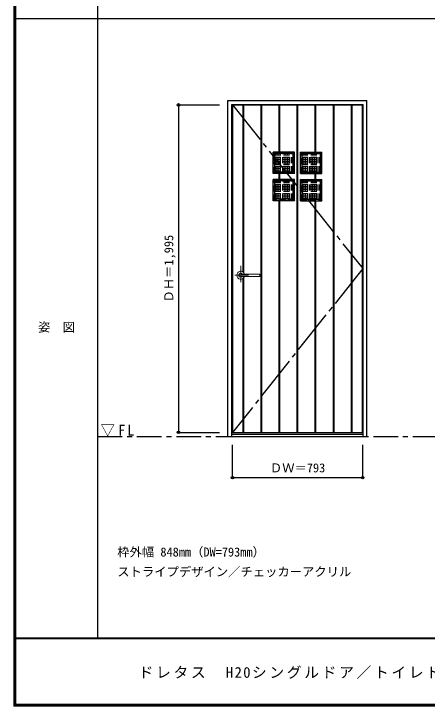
# Model space of a CAD drawing. Units: millimetres, scale not verified. Extents: x -6000 to 5700, y -4307 to 4260.
# Drawn here: x -6000 to -3483, y -4205 to 12 of the extents above; entities that cross this region are included whole.
import ezdxf
from ezdxf.enums import TextEntityAlignment as Align

# ---------------------------------------------------------------- set-up
doc = ezdxf.new("R2010")
doc.units = ezdxf.units.MM
doc.header["$LTSCALE"] = 30
doc.header["$PDMODE"] = 32
doc.header["$PDSIZE"] = 15
for name, pattern in [('CHAIN1', [8, 5, -1, 1, -1]), ('CHAIN2', [12, 9, -1, 1, -1]), ('DASHED1', [1.8, 1.2, -0.6])]:
    doc.linetypes.add(name, pattern=pattern)
for name, color, linetype in [('0-1_通り芯', 4, 'CHAIN1'), ('0-2_扉', 3, 'Continuous'), ('0-3_仕上げ', 7, 'Continuous'), ('0-4_枠', 3, 'Continuous'), ('0-7', 7, 'CHAIN2'), ('0-A_文字', 7, 'Continuous'), ('0-B_寸法', 7, 'Continuous'), ('0-C_ハッチ', 4, 'DASHED1'), ('F-1_枠', 6, 'Continuous'), ('F-A_文字', 7, 'Continuous')]:
    doc.layers.add(name, color=color, linetype=linetype)
doc.layers.add('0-5_レバー', color=7, linetype='Continuous', lineweight=18)
doc.styles.add('ＭＳ ゴシック', font='')
doc.styles.get('ＭＳ ゴシック').set_extended_font_data('MS Gothic')

msp = doc.modelspace()

# ---------------------------------------------------------------- linework, layer by layer
at = {"layer": '0-1_通り芯', "color": 7}
msp.add_line((-5490, -2562.5), (5690, -2562.5), dxfattribs=at)
at = {"layer": '0-2_扉'}
for p, q in [((-4668.4, -542.5), (-3875.4, -542.5)), ((-4668.4, -2537.5), (-4668.4, -542.5)), ((-3875.4, -2537.5), (-3875.4, -542.5)), ((-4668.4, -2537.5), (-3875.4, -2537.5))]:
    msp.add_line(p, q, dxfattribs=at)
at = {"layer": '0-3_仕上げ'}
for p, q in [((-4668.4, -542.5), (-3875.4, -542.5)), ((-4668.4, -2537.5), (-4668.4, -542.5)), ((-4666.4, -2537.5), (-4666.4, -542.5)), ((-4603.9, -1559.83), (-4603.9, -542.5)), ((-4601.9, -1561.38), (-4601.9, -542.5)), ((-4599.9, -1563.31), (-4599.9, -542.5)), ((-4493.9, -2537.5), (-4493.9, -542.5)), ((-4491.9, -2537.5), (-4491.9, -542.5)), ((-4489.9, -2537.5), (-4489.9, -542.5)), ((-4383.9, -830.5), (-4383.9, -542.5)), ((-4381.9, -830.5), (-4381.9, -542.5)), ((-4379.9, -830.5), (-4379.9, -542.5)), ((-4273.9, -2537.5), (-4273.9, -542.5)), ((-4271.9, -2537.5), (-4271.9, -542.5)), ((-4269.9, -2537.5), (-4269.9, -542.5)), ((-4163.9, -830.5), (-4163.9, -542.5)), ((-4161.9, -830.5), (-4161.9, -542.5)), ((-4159.9, -830.5), (-4159.9, -542.5)), ((-4053.9, -2537.5), (-4053.9, -542.5)), ((-4051.9, -2537.5), (-4051.9, -542.5)), ((-4049.9, -2537.5), (-4049.9, -542.5)), ((-3943.9, -2537.5), (-3943.9, -542.5)), ((-3941.9, -2537.5), (-3941.9, -542.5)), ((-3939.9, -2537.5), (-3939.9, -542.5)), ((-3877.4, -681), (-3877.4, -542.5)), ((-3877.4, -2537.5), (-3877.4, -681)), ((-4289.9, -830.5), (-4419.9, -830.5)), ((-4419.9, -960.5), (-4419.9, -830.5)), ((-4419.9, -830.5), (-4410.9, -839.5)), ((-4298.9, -839.5), (-4410.9, -839.5)), ((-4410.9, -951.5), (-4410.9, -839.5)), ((-4298.9, -839.5), (-4289.9, -830.5)), ((-4298.9, -951.5), (-4298.9, -839.5)), ((-4289.9, -960.5), (-4289.9, -830.5)), ((-4253.9, -830.5), (-4123.9, -830.5)), ((-4253.9, -960.5), (-4253.9, -830.5)), ((-4244.9, -839.5), (-4253.9, -830.5)), ((-4244.9, -839.5), (-4132.9, -839.5)), ((-4244.9, -951.5), (-4244.9, -839.5)), ((-4123.9, -830.5), (-4132.9, -839.5)), ((-4132.9, -951.5), (-4132.9, -839.5)), ((-4123.9, -960.5), (-4123.9, -830.5)), ((-4289.9, -960.5), (-4419.9, -960.5)), ((-4383.9, -996.5), (-4383.9, -960.5)), ((-4381.9, -996.5), (-4381.9, -960.5)), ((-4379.9, -996.5), (-4379.9, -960.5)), ((-4298.9, -951.5), (-4289.9, -960.5)), ((-4244.9, -951.5), (-4253.9, -960.5)), ((-4253.9, -960.5), (-4123.9, -960.5)), ((-4163.9, -996.5), (-4163.9, -960.5)), ((-4161.9, -996.5), (-4161.9, -960.5)), ((-4159.9, -996.5), (-4159.9, -960.5)), ((-4289.9, -996.5), (-4419.9, -996.5)), ((-4419.9, -1126.5), (-4419.9, -996.5)), ((-4419.9, -996.5), (-4410.9, -1005.5)), ((-4298.9, -1005.5), (-4410.9, -1005.5)), ((-4410.9, -1117.5), (-4410.9, -1005.5)), ((-4298.9, -1005.5), (-4289.9, -996.5)), ((-4298.9, -1117.5), (-4298.9, -1005.5)), ((-4289.9, -1126.5), (-4289.9, -996.5)), ((-4253.9, -996.5), (-4123.9, -996.5)), ((-4253.9, -1126.5), (-4253.9, -996.5)), ((-4244.9, -1005.5), (-4253.9, -996.5)), ((-4244.9, -1005.5), (-4132.9, -1005.5)), ((-4244.9, -1117.5), (-4244.9, -1005.5)), ((-4123.9, -996.5), (-4132.9, -1005.5)), ((-4132.9, -1117.5), (-4132.9, -1005.5)), ((-4123.9, -1126.5), (-4123.9, -996.5)), ((-4289.9, -1126.5), (-4419.9, -1126.5)), ((-4383.9, -2537.5), (-4383.9, -1126.5)), ((-4381.9, -2537.5), (-4381.9, -1126.5)), ((-4379.9, -2537.5), (-4379.9, -1126.5)), ((-4298.9, -1117.5), (-4289.9, -1126.5)), ((-4244.9, -1117.5), (-4253.9, -1126.5)), ((-4253.9, -1126.5), (-4123.9, -1126.5)), ((-4163.9, -2537.5), (-4163.9, -1126.5)), ((-4161.9, -2537.5), (-4161.9, -1126.5)), ((-4159.9, -2537.5), (-4159.9, -1126.5)), ((-4603.9, -2537.5), (-4603.9, -1600.17)), ((-4601.9, -2537.5), (-4601.9, -1598.62)), ((-4599.9, -2537.5), (-4599.9, -1596.69))]:
    msp.add_line(p, q, dxfattribs=at)
at = {"layer": '0-3_仕上げ', "linetype": 'DASHED1'}
for p, q in [((-4291.9, -832.5), (-4417.9, -832.5)), ((-4291.9, -958.5), (-4291.9, -832.5)), ((-4251.9, -832.5), (-4125.9, -832.5)), ((-4251.9, -958.5), (-4251.9, -832.5)), ((-4291.9, -998.5), (-4417.9, -998.5)), ((-4291.9, -1124.5), (-4291.9, -998.5)), ((-4251.9, -998.5), (-4125.9, -998.5)), ((-4251.9, -1124.5), (-4251.9, -998.5))]:
    msp.add_line(p, q, dxfattribs=at)
at = {"layer": '0-3_仕上げ', "color": 6, "linetype": 'DASHED1'}
for p, q in [((-4292.9, -833.5), (-4416.9, -833.5)), ((-4416.9, -957.5), (-4416.9, -833.5)), ((-4292.9, -957.5), (-4292.9, -833.5)), ((-4250.9, -833.5), (-4126.9, -833.5)), ((-4250.9, -957.5), (-4250.9, -833.5)), ((-4126.9, -957.5), (-4126.9, -833.5)), ((-4292.9, -957.5), (-4416.9, -957.5)), ((-4250.9, -957.5), (-4126.9, -957.5)), ((-4292.9, -999.5), (-4416.9, -999.5)), ((-4416.9, -1123.5), (-4416.9, -999.5)), ((-4292.9, -1123.5), (-4292.9, -999.5)), ((-4250.9, -999.5), (-4126.9, -999.5)), ((-4250.9, -1123.5), (-4250.9, -999.5)), ((-4126.9, -1123.5), (-4126.9, -999.5)), ((-4292.9, -1123.5), (-4416.9, -1123.5)), ((-4250.9, -1123.5), (-4126.9, -1123.5))]:
    msp.add_line(p, q, dxfattribs=at)
at = {"layer": '0-3_仕上げ'}
for points in [[(-4668.4, -2537.5), (-3875.4, -2537.5), (-3875.4, -542.5)], [(-4298.9, -951.5), (-4410.9, -951.5), (-4419.9, -960.5)], [(-4244.9, -951.5), (-4132.9, -951.5), (-4123.9, -960.5)], [(-4298.9, -1117.5), (-4410.9, -1117.5), (-4419.9, -1126.5)], [(-4244.9, -1117.5), (-4132.9, -1117.5), (-4123.9, -1126.5)]]:
    msp.add_lwpolyline(points, dxfattribs=at)
at = {"layer": '0-3_仕上げ', "linetype": 'DASHED1'}
for points in [[(-4291.9, -958.5), (-4417.9, -958.5), (-4417.9, -832.5)], [(-4251.9, -958.5), (-4125.9, -958.5), (-4125.9, -832.5)], [(-4291.9, -1124.5), (-4417.9, -1124.5), (-4417.9, -998.5)], [(-4251.9, -1124.5), (-4125.9, -1124.5), (-4125.9, -998.5)]]:
    msp.add_lwpolyline(points, dxfattribs=at)
at = {"layer": '0-4_枠'}
for p, q in [((-4697.4, -515.5), (-3849.4, -515.5)), ((-4697.4, -2562.5), (-4697.4, -515.5)), ((-4673.4, -539.5), (-3873.4, -539.5)), ((-4673.4, -2562.5), (-4673.4, -539.5)), ((-3873.4, -2562.5), (-3873.4, -539.5)), ((-3849.4, -2562.5), (-3849.4, -515.5)), ((-4697.4, -2562.5), (-3849.4, -2562.5)), ((-4673.4, -2547.5), (-3873.4, -2547.5))]:
    msp.add_line(p, q, dxfattribs=at)
at = {"layer": '0-5_レバー', "color": 4, "linetype": 'CHAIN1'}
for p, q in [((-4617.9, -1523.54), (-4617.9, -1623.39)), ((-4571.1, -1580), (-4654.12, -1580))]:
    msp.add_line(p, q, dxfattribs=at)
at = {"layer": '0-5_レバー'}
for q in [(-4500.9, -1574.51), (-4500.9, -1585.5)]:
    msp.add_line((-4500.9, -1580), q, dxfattribs=at)
for points in [[(-4607.94, -1573.01), (-4608.71, -1572.22), (-4610.68, -1570.85), (-4612.92, -1569.84), (-4615.36, -1569.21), (-4617.9, -1569), (-4620.44, -1569.21), (-4622.87, -1569.84), (-4625.12, -1570.85), (-4627.09, -1572.22), (-4628.71, -1573.89), (-4629.91, -1575.79), (-4630.65, -1577.85), (-4630.9, -1580), (-4630.65, -1582.15), (-4629.91, -1584.21), (-4628.71, -1586.11), (-4627.09, -1587.78), (-4625.12, -1589.15), (-4622.87, -1590.16), (-4620.44, -1590.79), (-4617.9, -1591), (-4615.36, -1590.79), (-4612.92, -1590.16), (-4610.68, -1589.15), (-4608.71, -1587.78), (-4607.94, -1586.99)], [(-4502.4, -1573), (-4512.13, -1573), (-4522.31, -1573), (-4531.91, -1573), (-4540.9, -1573), (-4549.31, -1573), (-4557.12, -1573), (-4563.94, -1573), (-4570.24, -1573), (-4576, -1573), (-4581.25, -1573), (-4586.04, -1573), (-4590.69, -1573), (-4594.9, -1573), (-4598.65, -1573), (-4600.65, -1573), (-4602.5, -1573), (-4604.51, -1573.01), (-4606.92, -1573.01), (-4608.41, -1573.01), (-4609.95, -1573.01), (-4611.47, -1573.01), (-4612.57, -1573.01), (-4613.03, -1573.01), (-4613.03, -1573.02)], [(-4612.88, -1586.99), (-4612.75, -1586.99), (-4612.31, -1586.99), (-4611.59, -1586.99), (-4610.57, -1586.99), (-4609.31, -1586.99), (-4607.96, -1586.99), (-4605.1, -1586.99), (-4602.12, -1587), (-4599.1, -1587), (-4596.06, -1587), (-4592.99, -1587), (-4589.91, -1587), (-4585.91, -1587), (-4581.5, -1587), (-4576.53, -1587), (-4571, -1587), (-4564.91, -1587), (-4558.26, -1587), (-4551.05, -1587), (-4542.46, -1587), (-4533.2, -1587), (-4523.26, -1587), (-4512.65, -1587), (-4502.4, -1587)], [(-4502.4, -1573), (-4511.48, -1573), (-4511.88, -1573)]]:
    msp.add_lwpolyline(points, dxfattribs=at)
for centre, radius, start, end in [((-4617.9, -1580), 24.55, 16.59952, 343.36736), ((-4502.4, -1574.5), 1.5, 0.00847, 89.9163), ((-4502.4, -1574.5), 1.5, 360, 90.17419), ((-4502.4, -1585.5), 1.5, 270.16419, 0), ((-4502.4, -1585.5), 1.5, 269.91059, 359.99153)]:
    msp.add_arc(centre, radius, start, end, dxfattribs=at)
at = {"layer": '0-7'}
msp.add_lwpolyline([(-4668.4, -542.5), (-3875.4, -1540), (-4668.4, -2537.5)], dxfattribs=at)
at = {"layer": '0-B_寸法', "color": 4}
for p, q in [((-4997.4, -542.5), (-4747.4, -542.5)), ((-4997.4, -542.5), (-4997.4, -2537.5)), ((-4997.4, -2537.5), (-4747.4, -2537.5)), ((-4668.4, -2812.5), (-4668.4, -2612.5)), ((-3875.4, -2812.5), (-3875.4, -2612.5)), ((-4668.4, -2812.5), (-3875.4, -2812.5))]:
    msp.add_line(p, q, dxfattribs=at)
at = {"layer": '0-B_寸法'}
for p in [(-4997.4, -542.5), (-4997.4, -2537.5), (-4668.4, -2812.5), (-3875.4, -2812.5)]:
    msp.add_point(p, dxfattribs=at)
at = {"layer": '0-C_ハッチ'}
for p, q in [((-4404.4, -951.5), (-4404.4, -839.5)), ((-4403.4, -951.5), (-4403.4, -839.5)), ((-4390.4, -951.5), (-4390.4, -839.5)), ((-4389.4, -951.5), (-4389.4, -839.5)), ((-4376.4, -951.5), (-4376.4, -839.5)), ((-4375.4, -951.5), (-4375.4, -839.5)), ((-4362.4, -951.5), (-4362.4, -839.5)), ((-4361.4, -951.5), (-4361.4, -839.5)), ((-4348.4, -951.5), (-4348.4, -839.5)), ((-4347.4, -951.5), (-4347.4, -839.5)), ((-4334.4, -951.5), (-4334.4, -839.5)), ((-4333.4, -951.5), (-4333.4, -839.5)), ((-4320.4, -951.5), (-4320.4, -839.5)), ((-4319.4, -951.5), (-4319.4, -839.5)), ((-4306.4, -951.5), (-4306.4, -839.5)), ((-4305.4, -951.5), (-4305.4, -839.5)), ((-4238.4, -951.5), (-4238.4, -839.5)), ((-4237.4, -951.5), (-4237.4, -839.5)), ((-4224.4, -951.5), (-4224.4, -839.5)), ((-4223.4, -951.5), (-4223.4, -839.5)), ((-4210.4, -951.5), (-4210.4, -839.5)), ((-4209.4, -951.5), (-4209.4, -839.5)), ((-4196.4, -951.5), (-4196.4, -839.5)), ((-4195.4, -951.5), (-4195.4, -839.5)), ((-4182.4, -951.5), (-4182.4, -839.5)), ((-4181.4, -951.5), (-4181.4, -839.5)), ((-4168.4, -951.5), (-4168.4, -839.5)), ((-4167.4, -951.5), (-4167.4, -839.5)), ((-4154.4, -951.5), (-4154.4, -839.5)), ((-4153.4, -951.5), (-4153.4, -839.5)), ((-4140.4, -951.5), (-4140.4, -839.5)), ((-4139.4, -951.5), (-4139.4, -839.5)), ((-4410.9, -846), (-4298.9, -846)), ((-4410.9, -847), (-4298.9, -847)), ((-4410.9, -860), (-4298.9, -860)), ((-4410.9, -861), (-4298.9, -861)), ((-4410.9, -874), (-4298.9, -874)), ((-4410.9, -875), (-4298.9, -875)), ((-4244.9, -846), (-4132.9, -846)), ((-4244.9, -847), (-4132.9, -847)), ((-4244.9, -860), (-4132.9, -860)), ((-4244.9, -861), (-4132.9, -861)), ((-4244.9, -874), (-4132.9, -874)), ((-4244.9, -875), (-4132.9, -875)), ((-4410.9, -888), (-4298.9, -888)), ((-4410.9, -889), (-4298.9, -889)), ((-4410.9, -902), (-4298.9, -902)), ((-4410.9, -903), (-4298.9, -903)), ((-4410.9, -916), (-4298.9, -916)), ((-4410.9, -917), (-4298.9, -917)), ((-4244.9, -888), (-4132.9, -888)), ((-4244.9, -889), (-4132.9, -889)), ((-4244.9, -902), (-4132.9, -902)), ((-4244.9, -903), (-4132.9, -903)), ((-4244.9, -916), (-4132.9, -916)), ((-4244.9, -917), (-4132.9, -917)), ((-4410.9, -930), (-4298.9, -930)), ((-4410.9, -931), (-4298.9, -931)), ((-4410.9, -944), (-4298.9, -944)), ((-4410.9, -945), (-4298.9, -945)), ((-4244.9, -930), (-4132.9, -930)), ((-4244.9, -931), (-4132.9, -931)), ((-4244.9, -944), (-4132.9, -944)), ((-4244.9, -945), (-4132.9, -945)), ((-4410.9, -1012), (-4298.9, -1012)), ((-4404.4, -1117.5), (-4404.4, -1005.5)), ((-4403.4, -1117.5), (-4403.4, -1005.5)), ((-4390.4, -1117.5), (-4390.4, -1005.5)), ((-4389.4, -1117.5), (-4389.4, -1005.5)), ((-4376.4, -1117.5), (-4376.4, -1005.5)), ((-4375.4, -1117.5), (-4375.4, -1005.5)), ((-4362.4, -1117.5), (-4362.4, -1005.5)), ((-4361.4, -1117.5), (-4361.4, -1005.5)), ((-4348.4, -1117.5), (-4348.4, -1005.5)), ((-4347.4, -1117.5), (-4347.4, -1005.5)), ((-4334.4, -1117.5), (-4334.4, -1005.5)), ((-4333.4, -1117.5), (-4333.4, -1005.5)), ((-4320.4, -1117.5), (-4320.4, -1005.5)), ((-4319.4, -1117.5), (-4319.4, -1005.5)), ((-4306.4, -1117.5), (-4306.4, -1005.5)), ((-4305.4, -1117.5), (-4305.4, -1005.5)), ((-4244.9, -1012), (-4132.9, -1012)), ((-4238.4, -1117.5), (-4238.4, -1005.5)), ((-4237.4, -1117.5), (-4237.4, -1005.5)), ((-4224.4, -1117.5), (-4224.4, -1005.5)), ((-4223.4, -1117.5), (-4223.4, -1005.5)), ((-4210.4, -1117.5), (-4210.4, -1005.5)), ((-4209.4, -1117.5), (-4209.4, -1005.5)), ((-4196.4, -1117.5), (-4196.4, -1005.5)), ((-4195.4, -1117.5), (-4195.4, -1005.5)), ((-4182.4, -1117.5), (-4182.4, -1005.5)), ((-4181.4, -1117.5), (-4181.4, -1005.5)), ((-4168.4, -1117.5), (-4168.4, -1005.5)), ((-4167.4, -1117.5), (-4167.4, -1005.5)), ((-4154.4, -1117.5), (-4154.4, -1005.5)), ((-4153.4, -1117.5), (-4153.4, -1005.5)), ((-4140.4, -1117.5), (-4140.4, -1005.5)), ((-4139.4, -1117.5), (-4139.4, -1005.5)), ((-4410.9, -1013), (-4298.9, -1013)), ((-4410.9, -1026), (-4298.9, -1026)), ((-4410.9, -1027), (-4298.9, -1027)), ((-4410.9, -1040), (-4298.9, -1040)), ((-4410.9, -1041), (-4298.9, -1041)), ((-4410.9, -1054), (-4298.9, -1054)), ((-4244.9, -1013), (-4132.9, -1013)), ((-4244.9, -1026), (-4132.9, -1026)), ((-4244.9, -1027), (-4132.9, -1027)), ((-4244.9, -1040), (-4132.9, -1040)), ((-4244.9, -1041), (-4132.9, -1041)), ((-4244.9, -1054), (-4132.9, -1054)), ((-4410.9, -1055), (-4298.9, -1055)), ((-4410.9, -1068), (-4298.9, -1068)), ((-4410.9, -1069), (-4298.9, -1069)), ((-4410.9, -1082), (-4298.9, -1082)), ((-4410.9, -1083), (-4298.9, -1083)), ((-4410.9, -1096), (-4298.9, -1096)), ((-4244.9, -1055), (-4132.9, -1055)), ((-4244.9, -1068), (-4132.9, -1068)), ((-4244.9, -1069), (-4132.9, -1069)), ((-4244.9, -1082), (-4132.9, -1082)), ((-4244.9, -1083), (-4132.9, -1083)), ((-4244.9, -1096), (-4132.9, -1096)), ((-4410.9, -1097), (-4298.9, -1097)), ((-4410.9, -1110), (-4298.9, -1110)), ((-4410.9, -1111), (-4298.9, -1111)), ((-4244.9, -1097), (-4132.9, -1097)), ((-4244.9, -1110), (-4132.9, -1110)), ((-4244.9, -1111), (-4132.9, -1111))]:
    msp.add_line(p, q, dxfattribs=at)
at = {"layer": 'F-1_枠'}
for p, q in [((-6000, 4175), (-6000, -4205)), ((-5995, 4175), (-5995, -4205)), ((-5990, 4175), (-5990, -4205)), ((-5490, 4175), (-5490, -3790)), ((-6000, -15.5), (5700, -15.5)), ((5700, -3790), (-6000, -3790)), ((5700, -3795), (-6000, -3795)), ((5700, -4195), (-6000, -4195)), ((5700, -4200), (-6000, -4200)), ((5700, -4205), (-6000, -4205))]:
    msp.add_line(p, q, dxfattribs=at)

# ---------------------------------------------------------------- texts
at = {"layer": '0-A_文字', "style": 'ＭＳ ゴシック'}
for s, p in [('枠外幅 848mm（DW=793mm）', (-5370, -3310)), ('ストライプデザイン／チェッカーアクリル', (-5370, -3430))]:
    msp.add_text(s, height=54.99, dxfattribs=at).set_placement(p, align=Align.BOTTOM_LEFT)
at = {"layer": '0-A_文字', "insert": (-5471.25, -2562.5), "char_height": 65.98, "attachment_point": 7, "style": 'ＭＳ ゴシック'}
msp.add_mtext('\\T1.26;\\W0.95;▽FL', dxfattribs=at)
at = {"layer": '0-B_寸法', "style": 'ＭＳ ゴシック'}
msp.add_text('ＤＨ＝1,995', height=54.99, rotation=90, dxfattribs=at).set_placement((-5012.4, -1746.25), align=Align.BOTTOM_LEFT)
msp.add_text('ＤＷ＝793', height=54.99, dxfattribs=at).set_placement((-4440.65, -2797.5), align=Align.BOTTOM_LEFT)
at = {"layer": 'F-A_文字', "style": 'ＭＳ ゴシック'}
msp.add_text('姿\u3000図', height=54.99, dxfattribs=at).set_placement((-5852.5, -1940.25), align=Align.BOTTOM_LEFT)
at = {"layer": 'F-A_文字', "insert": (-5240, -4040), "char_height": 65.98, "attachment_point": 7, "style": 'ＭＳ ゴシック'}
msp.add_mtext('\\T1.18;ドレタス\u3000H20シングルドア／トイレドア\u3000Ｂ－ＩＳ／ＩＦ', dxfattribs=at)

doc.saveas('drawing.dxf')
